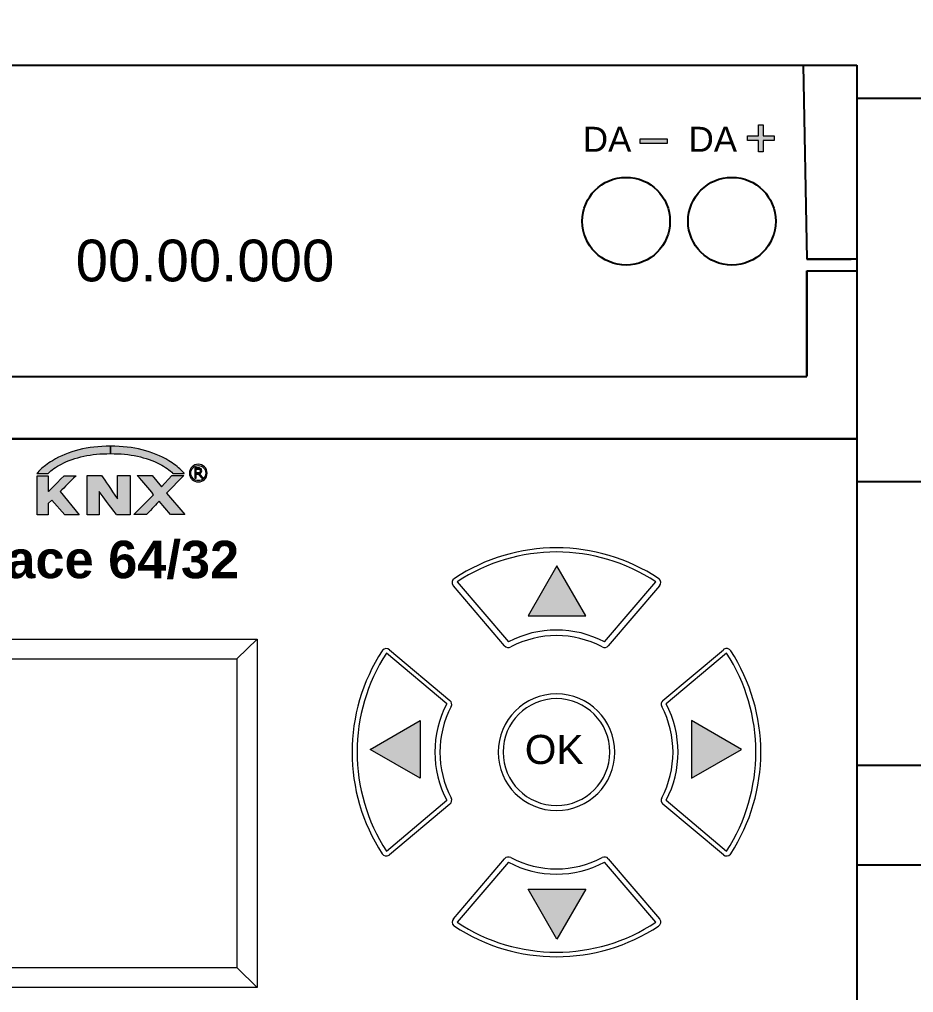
# Model space of a CAD drawing. Header units: millimetres. Extents: x -174 to 283928, y 1291 to 21053.
# Drawn here: x 9796.8 to 9850.5, y 20530.5 to 20588.9 of the extents above; entities that cross this region are included whole.
import ezdxf
from ezdxf.enums import TextEntityAlignment as Align

# ---------------------------------------------------------------- set-up
doc = ezdxf.new("R2010")
doc.units = ezdxf.units.MM
doc.styles.add('Arial Rounded', font='')
doc.styles.get("Standard").update_dxf_attribs({"font": 'arial.ttf'})
doc.styles.get('Arial Rounded').set_extended_font_data('Arial Rounded MT Bold')

# ---------------------------------------------------------------- blocks, each defined once
blk = doc.blocks.new('*U215')
at = {"ltscale": 2}
blk.add_lwpolyline([(0, 20), (0, -20), (840, -20), (840, 20), (0, 20)], dxfattribs=at)
for points in [[(465.234, 3), (481.234, 3, -0.414214), (483.234, 1), (483.234, -1, -0.414214), (481.234, -3), (465.234, -3, -0.414214), (463.234, -1), (463.234, 1, -0.414214)], [(490.234, 3), (506.234, 3, -0.414214), (508.234, 1), (508.234, -1, -0.414214), (506.234, -3), (490.234, -3, -0.414214), (488.234, -1), (488.234, 1, -0.414214)], [(515.234, 3), (531.234, 3, -0.414214), (533.234, 1), (533.234, -1, -0.414214), (531.234, -3), (515.234, -3, -0.414214), (513.234, -1), (513.234, 1, -0.414214)]]:
    blk.add_lwpolyline(points, format="xyb", close=True, dxfattribs=at)
blk = doc.blocks.new('ZDI-DLI_SERIGRAFIA')
h = blk.add_hatch(color=256)
h.dxf.hatch_style = 2
h.paths.add_polyline_path([(74.371, 41.426), (74.371, 40.754), (75.039, 40.754), (75.039, 40.473), (74.371, 40.473), (74.371, 39.806), (74.087, 39.806), (74.087, 40.473), (73.42, 40.473), (73.42, 40.754), (74.087, 40.754), (74.087, 41.426)])
h = blk.add_hatch(color=256)
h.dxf.hatch_style = 2
h.paths.add_polyline_path([(68.604, 40.586), (68.604, 40.305), (66.987, 40.305), (66.987, 40.586)])
h = blk.add_hatch(color=256)
h.dxf.hatch_style = 2
edge = h.paths.add_edge_path()
edge.add_spline(control_points=[(35.177, 21.69), (35.177, 21.69), (35.177, 22.137), (35.177, 22.137), (35.177, 22.137), (35.163, 22.137), (35.163, 22.137), (33.802, 22.137), (32.64, 21.845), (31.682, 21.264), (31.531, 21.176), (31.395, 21.082), (31.269, 20.984), (31.068, 20.834), (30.896, 20.673), (30.755, 20.504), (30.755, 20.504), (31.429, 20.504), (31.429, 20.504), (31.627, 20.707), (31.892, 20.894), (32.228, 21.063), (33.035, 21.482), (34.016, 21.69), (35.166, 21.69), (35.166, 21.69), (35.177, 21.69), (35.177, 21.69)], knot_values=[0, 0, 0, 0, 1, 1, 1, 2, 2, 2, 3, 3, 3, 4, 4, 4, 5, 5, 5, 6, 6, 6, 7, 7, 7, 8, 8, 8, 9, 9, 9, 9], degree=3, periodic=0)
h = blk.add_hatch(color=256)
h.dxf.hatch_style = 2
edge = h.paths.add_edge_path()
edge.add_spline(control_points=[(38.926, 20.504), (38.926, 20.504), (39.602, 20.504), (39.602, 20.504), (39.602, 20.504), (39.595, 20.511), (39.595, 20.511), (39.595, 20.511), (39.555, 20.554), (39.555, 20.554), (39.555, 20.554), (39.442, 20.676), (39.442, 20.676), (39.442, 20.676), (39.423, 20.695), (39.423, 20.695), (39.217, 20.898), (38.967, 21.087), (38.67, 21.264), (37.711, 21.845), (36.552, 22.137), (35.191, 22.137), (35.191, 22.137), (35.177, 22.137), (35.177, 22.137), (35.177, 22.137), (35.177, 21.69), (35.177, 21.69), (35.177, 21.69), (35.189, 21.69), (35.189, 21.69), (36.339, 21.69), (37.319, 21.482), (38.129, 21.063), (38.462, 20.894), (38.728, 20.707), (38.926, 20.504)], knot_values=[0, 0, 0, 0, 1, 1, 1, 2, 2, 2, 3, 3, 3, 4, 4, 4, 5, 5, 5, 6, 6, 6, 7, 7, 7, 8, 8, 8, 9, 9, 9, 10, 10, 10, 11, 11, 11, 12, 12, 12, 12], degree=3, periodic=0)
h = blk.add_hatch(color=256)
h.dxf.hatch_style = 2
edge = h.paths.add_edge_path()
edge.add_spline(control_points=[(40.446, 19.99), (40.301, 19.99), (40.179, 20.041), (40.073, 20.146), (39.969, 20.246), (39.916, 20.368), (39.916, 20.518), (39.916, 20.665), (39.969, 20.793), (40.073, 20.897), (40.18, 20.998), (40.305, 21.049), (40.446, 21.049), (40.592, 21.049), (40.716, 20.999), (40.823, 20.898), (40.925, 20.79), (40.975, 20.663), (40.975, 20.518), (40.975, 20.372), (40.925, 20.247), (40.824, 20.146), (40.718, 20.041), (40.595, 19.99), (40.446, 19.99), (40.446, 19.99), (40.446, 19.99), (40.446, 19.99)], knot_values=[0, 0, 0, 0, 1, 1, 1, 2, 2, 2, 3, 3, 3, 4, 4, 4, 5, 5, 5, 6, 6, 6, 7, 7, 7, 8, 8, 8, 9, 9, 9, 9], degree=3, periodic=0)
edge = h.paths.add_edge_path()
edge.add_spline(control_points=[(40.446, 20.968), (40.325, 20.968), (40.221, 20.926), (40.13, 20.839), (40.042, 20.751), (39.996, 20.644), (39.996, 20.518), (39.996, 20.392), (40.041, 20.289), (40.13, 20.204), (40.22, 20.114), (40.323, 20.07), (40.446, 20.07), (40.574, 20.07), (40.676, 20.113), (40.767, 20.204), (40.853, 20.289), (40.895, 20.393), (40.895, 20.518), (40.895, 20.642), (40.852, 20.75), (40.767, 20.84), (40.676, 20.926), (40.57, 20.968), (40.446, 20.968), (40.446, 20.968), (40.446, 20.968), (40.446, 20.968)], knot_values=[0, 0, 0, 0, 1, 1, 1, 2, 2, 2, 3, 3, 3, 4, 4, 4, 5, 5, 5, 6, 6, 6, 7, 7, 7, 8, 8, 8, 9, 9, 9, 9], degree=3, periodic=0)
h = blk.add_hatch(color=256)
h.dxf.hatch_style = 2
edge = h.paths.add_edge_path()
edge.add_spline(control_points=[(40.76, 20.212), (40.76, 20.212), (40.651, 20.212), (40.651, 20.212), (40.651, 20.212), (40.442, 20.461), (40.442, 20.461), (40.442, 20.461), (40.325, 20.461), (40.325, 20.461), (40.325, 20.461), (40.325, 20.212), (40.325, 20.212), (40.325, 20.212), (40.242, 20.212), (40.242, 20.212), (40.242, 20.212), (40.242, 20.837), (40.242, 20.837), (40.242, 20.837), (40.417, 20.837), (40.417, 20.837), (40.455, 20.837), (40.486, 20.835), (40.512, 20.83), (40.537, 20.825), (40.559, 20.816), (40.58, 20.804), (40.602, 20.789), (40.62, 20.771), (40.632, 20.75), (40.645, 20.728), (40.652, 20.7), (40.652, 20.667), (40.652, 20.622), (40.64, 20.584), (40.618, 20.554), (40.595, 20.524), (40.564, 20.501), (40.524, 20.485), (40.524, 20.485), (40.76, 20.212), (40.76, 20.212)], knot_values=[0, 0, 0, 0, 1, 1, 1, 2, 2, 2, 3, 3, 3, 4, 4, 4, 5, 5, 5, 6, 6, 6, 7, 7, 7, 8, 8, 8, 9, 9, 9, 10, 10, 10, 11, 11, 11, 12, 12, 12, 13, 13, 13, 14, 14, 14, 14], degree=3, periodic=0)
edge = h.paths.add_edge_path()
edge.add_spline(control_points=[(40.565, 20.661), (40.565, 20.679), (40.561, 20.696), (40.555, 20.709), (40.549, 20.723), (40.539, 20.734), (40.524, 20.744), (40.512, 20.752), (40.498, 20.758), (40.481, 20.761), (40.465, 20.764), (40.445, 20.766), (40.423, 20.766), (40.423, 20.766), (40.325, 20.766), (40.325, 20.766), (40.325, 20.766), (40.325, 20.53), (40.325, 20.53), (40.325, 20.53), (40.409, 20.53), (40.409, 20.53), (40.435, 20.53), (40.458, 20.532), (40.478, 20.537), (40.498, 20.541), (40.515, 20.55), (40.528, 20.563), (40.54, 20.574), (40.55, 20.588), (40.555, 20.603), (40.562, 20.618), (40.565, 20.637), (40.565, 20.661)], knot_values=[0, 0, 0, 0, 1, 1, 1, 2, 2, 2, 3, 3, 3, 4, 4, 4, 5, 5, 5, 6, 6, 6, 7, 7, 7, 8, 8, 8, 9, 9, 9, 10, 10, 10, 11, 11, 11, 11], degree=3, periodic=0)
h = blk.add_hatch(color=256)
h.dxf.hatch_style = 2
edge = h.paths.add_edge_path()
edge.add_spline(control_points=[(33.107, 20.365), (33.107, 20.365), (32.39, 20.365), (32.39, 20.365), (31.787, 19.753), (31.467, 19.435), (31.434, 19.408), (31.434, 19.408), (31.434, 20.365), (31.434, 20.365), (31.434, 20.365), (30.764, 20.365), (30.764, 20.365), (30.764, 20.365), (30.764, 18.02), (30.764, 18.02), (30.764, 18.02), (31.434, 18.02), (31.434, 18.02), (31.434, 18.02), (31.434, 18.689), (31.434, 18.689), (31.434, 18.689), (31.661, 18.892), (31.661, 18.892), (31.661, 18.892), (32.438, 18.02), (32.438, 18.02), (32.438, 18.02), (33.298, 18.02), (33.298, 18.02), (33.298, 18.02), (32.151, 19.408), (32.151, 19.408), (32.426, 19.689), (32.736, 19.999), (33.086, 20.343), (33.086, 20.343), (33.107, 20.365), (33.107, 20.365)], knot_values=[0, 0, 0, 0, 1, 1, 1, 2, 2, 2, 3, 3, 3, 4, 4, 4, 5, 5, 5, 6, 6, 6, 7, 7, 7, 8, 8, 8, 9, 9, 9, 10, 10, 10, 11, 11, 11, 12, 12, 12, 13, 13, 13, 13], degree=3, periodic=0)
h = blk.add_hatch(color=256)
h.dxf.hatch_style = 2
edge = h.paths.add_edge_path()
edge.add_spline(control_points=[(34.491, 19.414), (35.177, 18.505), (35.528, 18.041), (35.543, 18.027), (35.543, 18.027), (36.356, 18.027), (36.356, 18.027), (36.356, 18.027), (36.356, 20.37), (36.356, 20.37), (36.356, 20.37), (35.593, 20.37), (35.593, 20.37), (35.593, 20.37), (35.59, 18.983), (35.59, 18.983), (35.189, 19.578), (34.869, 20.04), (34.634, 20.37), (34.634, 20.37), (33.774, 20.37), (33.774, 20.37), (33.774, 20.37), (33.774, 18.027), (33.774, 18.027), (33.774, 18.027), (34.491, 18.027), (34.491, 18.027), (34.491, 18.027), (34.491, 19.414), (34.491, 19.414)], knot_values=[0, 0, 0, 0, 1, 1, 1, 2, 2, 2, 3, 3, 3, 4, 4, 4, 5, 5, 5, 6, 6, 6, 7, 7, 7, 8, 8, 8, 9, 9, 9, 10, 10, 10, 10], degree=3, periodic=0)
h = blk.add_hatch(color=256)
h.dxf.hatch_style = 2
edge = h.paths.add_edge_path()
edge.add_spline(control_points=[(39.581, 20.375), (39.581, 20.375), (38.864, 20.372), (38.864, 20.372), (38.864, 20.372), (38.242, 19.705), (38.242, 19.705), (38.242, 19.705), (37.669, 20.375), (37.669, 20.375), (37.669, 20.375), (36.786, 20.375), (36.786, 20.375), (37.15, 19.985), (37.478, 19.602), (37.764, 19.227), (37.764, 19.227), (36.569, 18.032), (36.569, 18.032), (36.569, 18.032), (37.334, 18.032), (37.334, 18.032), (37.673, 18.386), (37.929, 18.656), (38.098, 18.844), (38.098, 18.844), (38.768, 18.032), (38.768, 18.032), (38.768, 18.032), (39.629, 18.032), (39.629, 18.032), (39.629, 18.032), (38.529, 19.323), (38.529, 19.323), (38.529, 19.323), (39.581, 20.375), (39.581, 20.375)], knot_values=[0, 0, 0, 0, 1, 1, 1, 2, 2, 2, 3, 3, 3, 4, 4, 4, 5, 5, 5, 6, 6, 6, 7, 7, 7, 8, 8, 8, 9, 9, 9, 10, 10, 10, 11, 11, 11, 12, 12, 12, 12], degree=3, periodic=0)
at = {"lineweight": 0}
for p, q in [((74.087, 40.754), (74.087, 41.426)), ((74.087, 41.426), (74.371, 41.426)), ((74.371, 41.426), (74.371, 40.754)), ((66.987, 40.305), (66.987, 40.586)), ((66.987, 40.586), (68.604, 40.586)), ((68.604, 40.305), (66.987, 40.305)), ((68.604, 40.586), (68.604, 40.305)), ((73.42, 40.473), (73.42, 40.754)), ((73.42, 40.754), (74.087, 40.754)), ((74.087, 40.473), (73.42, 40.473)), ((74.087, 39.806), (74.087, 40.473)), ((74.371, 40.754), (75.039, 40.754)), ((75.039, 40.473), (74.371, 40.473)), ((74.371, 40.473), (74.371, 39.806)), ((75.039, 40.754), (75.039, 40.473)), ((74.371, 39.806), (74.087, 39.806))]:
    blk.add_line(p, q, dxfattribs=at)
for points in [[(35.163, 22.137), (33.802, 22.137), (32.64, 21.845), (31.682, 21.264)], [(32.228, 21.063), (33.035, 21.482), (34.016, 21.69), (35.166, 21.69)], [(35.177, 22.137), (35.177, 22.137), (35.163, 22.137), (35.163, 22.137)], [(35.166, 21.69), (35.166, 21.69), (35.177, 21.69), (35.177, 21.69)], [(35.191, 22.137), (35.191, 22.137), (35.177, 22.137), (35.177, 22.137)], [(35.177, 22.137), (35.177, 22.137), (35.177, 21.69), (35.177, 21.69)], [(35.177, 21.69), (35.177, 21.69), (35.177, 22.137), (35.177, 22.137)], [(35.177, 21.69), (35.177, 21.69), (35.189, 21.69), (35.189, 21.69)], [(35.189, 21.69), (36.339, 21.69), (37.319, 21.482), (38.129, 21.063)], [(38.67, 21.264), (37.711, 21.845), (36.552, 22.137), (35.191, 22.137)], [(31.682, 21.264), (31.531, 21.176), (31.395, 21.082), (31.269, 20.984)], [(31.429, 20.504), (31.627, 20.707), (31.892, 20.894), (32.228, 21.063)], [(38.129, 21.063), (38.462, 20.894), (38.728, 20.707), (38.926, 20.504)], [(39.423, 20.695), (39.217, 20.898), (38.967, 21.087), (38.67, 21.264)], [(31.269, 20.984), (31.068, 20.834), (30.896, 20.673), (30.755, 20.504)], [(30.755, 20.504), (30.755, 20.504), (31.429, 20.504), (31.429, 20.504)], [(38.926, 20.504), (38.926, 20.504), (39.602, 20.504), (39.602, 20.504)], [(39.442, 20.676), (39.442, 20.676), (39.423, 20.695), (39.423, 20.695)], [(39.555, 20.554), (39.555, 20.554), (39.442, 20.676), (39.442, 20.676)], [(39.595, 20.511), (39.595, 20.511), (39.555, 20.554), (39.555, 20.554)], [(39.602, 20.504), (39.602, 20.504), (39.595, 20.511), (39.595, 20.511)]]:
    blk.add_open_spline(points, degree=3, dxfattribs=at)
for points, knots in [([(40.446, 19.99), (40.301, 19.99), (40.179, 20.041), (40.073, 20.146), (39.969, 20.246), (39.916, 20.368), (39.916, 20.518), (39.916, 20.665), (39.969, 20.793), (40.073, 20.897), (40.18, 20.998), (40.305, 21.049), (40.446, 21.049), (40.592, 21.049), (40.716, 20.999), (40.823, 20.898), (40.925, 20.79), (40.975, 20.663), (40.975, 20.518), (40.975, 20.372), (40.925, 20.247), (40.824, 20.146), (40.718, 20.041), (40.595, 19.99), (40.446, 19.99), (40.446, 19.99), (40.446, 19.99), (40.446, 19.99)], [0, 0, 0, 0, 1, 1, 1, 2, 2, 2, 3, 3, 3, 4, 4, 4, 5, 5, 5, 6, 6, 6, 7, 7, 7, 8, 8, 8, 9, 9, 9, 9]), ([(40.446, 20.968), (40.325, 20.968), (40.221, 20.926), (40.13, 20.839), (40.042, 20.751), (39.996, 20.644), (39.996, 20.518), (39.996, 20.392), (40.041, 20.289), (40.13, 20.204), (40.22, 20.114), (40.323, 20.07), (40.446, 20.07), (40.574, 20.07), (40.676, 20.113), (40.767, 20.204), (40.853, 20.289), (40.895, 20.393), (40.895, 20.518), (40.895, 20.642), (40.852, 20.75), (40.767, 20.84), (40.676, 20.926), (40.57, 20.968), (40.446, 20.968), (40.446, 20.968), (40.446, 20.968), (40.446, 20.968)], [0, 0, 0, 0, 1, 1, 1, 2, 2, 2, 3, 3, 3, 4, 4, 4, 5, 5, 5, 6, 6, 6, 7, 7, 7, 8, 8, 8, 9, 9, 9, 9]), ([(40.76, 20.212), (40.76, 20.212), (40.651, 20.212), (40.651, 20.212), (40.651, 20.212), (40.442, 20.461), (40.442, 20.461), (40.442, 20.461), (40.325, 20.461), (40.325, 20.461), (40.325, 20.461), (40.325, 20.212), (40.325, 20.212), (40.325, 20.212), (40.242, 20.212), (40.242, 20.212), (40.242, 20.212), (40.242, 20.837), (40.242, 20.837), (40.242, 20.837), (40.417, 20.837), (40.417, 20.837), (40.455, 20.837), (40.486, 20.835), (40.512, 20.83), (40.537, 20.825), (40.559, 20.816), (40.58, 20.804), (40.602, 20.789), (40.62, 20.771), (40.632, 20.75), (40.645, 20.728), (40.652, 20.7), (40.652, 20.667), (40.652, 20.622), (40.64, 20.584), (40.618, 20.554), (40.595, 20.524), (40.564, 20.501), (40.524, 20.485), (40.524, 20.485), (40.76, 20.212), (40.76, 20.212)], [0, 0, 0, 0, 1, 1, 1, 2, 2, 2, 3, 3, 3, 4, 4, 4, 5, 5, 5, 6, 6, 6, 7, 7, 7, 8, 8, 8, 9, 9, 9, 10, 10, 10, 11, 11, 11, 12, 12, 12, 13, 13, 13, 14, 14, 14, 14]), ([(40.565, 20.661), (40.565, 20.679), (40.561, 20.696), (40.555, 20.709), (40.549, 20.723), (40.539, 20.734), (40.524, 20.744), (40.512, 20.752), (40.498, 20.758), (40.481, 20.761), (40.465, 20.764), (40.445, 20.766), (40.423, 20.766), (40.423, 20.766), (40.325, 20.766), (40.325, 20.766), (40.325, 20.766), (40.325, 20.53), (40.325, 20.53), (40.325, 20.53), (40.409, 20.53), (40.409, 20.53), (40.435, 20.53), (40.458, 20.532), (40.478, 20.537), (40.498, 20.541), (40.515, 20.55), (40.528, 20.563), (40.54, 20.574), (40.55, 20.588), (40.555, 20.603), (40.562, 20.618), (40.565, 20.637), (40.565, 20.661)], [0, 0, 0, 0, 1, 1, 1, 2, 2, 2, 3, 3, 3, 4, 4, 4, 5, 5, 5, 6, 6, 6, 7, 7, 7, 8, 8, 8, 9, 9, 9, 10, 10, 10, 11, 11, 11, 11]), ([(33.107, 20.365), (33.107, 20.365), (32.39, 20.365), (32.39, 20.365), (31.787, 19.753), (31.467, 19.435), (31.434, 19.408), (31.434, 19.408), (31.434, 20.365), (31.434, 20.365), (31.434, 20.365), (30.764, 20.365), (30.764, 20.365), (30.764, 20.365), (30.764, 18.02), (30.764, 18.02), (30.764, 18.02), (31.434, 18.02), (31.434, 18.02), (31.434, 18.02), (31.434, 18.689), (31.434, 18.689), (31.434, 18.689), (31.661, 18.892), (31.661, 18.892), (31.661, 18.892), (32.438, 18.02), (32.438, 18.02), (32.438, 18.02), (33.298, 18.02), (33.298, 18.02), (33.298, 18.02), (32.151, 19.408), (32.151, 19.408), (32.426, 19.689), (32.736, 19.999), (33.086, 20.343), (33.086, 20.343), (33.107, 20.365), (33.107, 20.365)], [0, 0, 0, 0, 1, 1, 1, 2, 2, 2, 3, 3, 3, 4, 4, 4, 5, 5, 5, 6, 6, 6, 7, 7, 7, 8, 8, 8, 9, 9, 9, 10, 10, 10, 11, 11, 11, 12, 12, 12, 13, 13, 13, 13]), ([(34.491, 19.414), (35.177, 18.505), (35.528, 18.041), (35.543, 18.027), (35.543, 18.027), (36.356, 18.027), (36.356, 18.027), (36.356, 18.027), (36.356, 20.37), (36.356, 20.37), (36.356, 20.37), (35.593, 20.37), (35.593, 20.37), (35.593, 20.37), (35.59, 18.983), (35.59, 18.983), (35.189, 19.578), (34.869, 20.04), (34.634, 20.37), (34.634, 20.37), (33.774, 20.37), (33.774, 20.37), (33.774, 20.37), (33.774, 18.027), (33.774, 18.027), (33.774, 18.027), (34.491, 18.027), (34.491, 18.027), (34.491, 18.027), (34.491, 19.414), (34.491, 19.414)], [0, 0, 0, 0, 1, 1, 1, 2, 2, 2, 3, 3, 3, 4, 4, 4, 5, 5, 5, 6, 6, 6, 7, 7, 7, 8, 8, 8, 9, 9, 9, 10, 10, 10, 10]), ([(39.581, 20.375), (39.581, 20.375), (38.864, 20.372), (38.864, 20.372), (38.864, 20.372), (38.242, 19.705), (38.242, 19.705), (38.242, 19.705), (37.669, 20.375), (37.669, 20.375), (37.669, 20.375), (36.786, 20.375), (36.786, 20.375), (37.15, 19.985), (37.478, 19.602), (37.764, 19.227), (37.764, 19.227), (36.569, 18.032), (36.569, 18.032), (36.569, 18.032), (37.334, 18.032), (37.334, 18.032), (37.673, 18.386), (37.929, 18.656), (38.098, 18.844), (38.098, 18.844), (38.768, 18.032), (38.768, 18.032), (38.768, 18.032), (39.629, 18.032), (39.629, 18.032), (39.629, 18.032), (38.529, 19.323), (38.529, 19.323), (38.529, 19.323), (39.581, 20.375), (39.581, 20.375)], [0, 0, 0, 0, 1, 1, 1, 2, 2, 2, 3, 3, 3, 4, 4, 4, 5, 5, 5, 6, 6, 6, 7, 7, 7, 8, 8, 8, 9, 9, 9, 10, 10, 10, 11, 11, 11, 12, 12, 12, 12])]:
    blk.add_open_spline(points, degree=3, knots=knots, dxfattribs=at)
for p in [(63.542, 39.806), (69.892, 39.806)]:
    blk.add_text('DA', height=1.5).set_placement(p)
at = {"style": 'Arial Rounded'}
blk.add_text('DALIBOX Interface 64/32', height=2.25, dxfattribs=at).set_placement((6.046, 14.213))
blk = doc.blocks.new('ZDI-DLI_ENVOLVENTE')
for points in [[(63.712, 11.963), (61.98, 14.963), (60.248, 11.963)], [(53.763, 2.206), (50.763, 3.938), (53.763, 5.67)], [(70.066, 2.206), (73.066, 3.938), (70.066, 5.67)], [(63.712, -4.439), (61.98, -7.439), (60.248, -4.439)]]:
    blk.add_hatch(color=256).paths.add_polyline_path(points)
for p, q in [((0, 45), (80, 45)), ((80, 45), (80, -45))]:
    blk.add_line(p, q)
at = {"lineweight": 25}
for p, q in [((76.779, 45), (76.982, 33.363)), ((76.982, 33.363), (79.654, 33.363)), ((80, 33.363), (76.982, 33.363)), ((76.986, 32.656), (80, 32.656)), ((76.986, 26.314), (76.986, 32.656)), ((76.986, 32.623), (76.986, 26.352)), ((77.023, 32.656), (79.654, 32.656)), ((4.01, 26.314), (76.986, 26.314)), ((4.061, 26.314), (76.935, 26.314))]:
    blk.add_line(p, q, dxfattribs=at)
at = {"lineweight": 0}
for p, q in [((61.98, 14.963), (60.248, 11.963)), ((63.712, 11.963), (61.98, 14.963)), ((60.248, 11.963), (63.712, 11.963)), ((50.763, 3.938), (53.763, 5.67)), ((53.763, 5.67), (53.763, 2.206)), ((73.066, 3.938), (70.066, 5.67)), ((70.066, 5.67), (70.066, 2.206)), ((53.763, 2.206), (50.763, 3.938)), ((70.066, 2.206), (73.066, 3.938)), ((61.98, -7.439), (60.248, -4.439)), ((60.248, -4.439), (63.712, -4.439)), ((63.712, -4.439), (61.98, -7.439))]:
    blk.add_line(p, q, dxfattribs=at)
at = {"lineweight": 18}
for p, q in [((58.842, 10.159), (55.763, 13.758)), ((55.991, 13.998), (59.07, 10.388)), ((64.842, 10.388), (67.921, 13.998)), ((68.149, 13.758), (65.07, 10.159)), ((5.527, 10.56), (43.979, 10.56)), ((42.779, 9.389), (43.979, 10.56)), ((43.979, 10.56), (43.979, -10.348)), ((42.779, 9.364), (6.727, 9.364)), ((42.779, -9.178), (42.779, 9.389)), ((55.368, 6.671), (51.741, 9.725)), ((51.933, 9.924), (55.561, 6.88)), ((68.351, 6.88), (71.978, 9.924)), ((72.171, 9.725), (68.544, 6.671)), ((51.741, -2.163), (55.368, 0.89)), ((55.561, 0.658), (51.933, -2.385)), ((71.978, -2.385), (68.351, 0.658)), ((68.544, 0.89), (72.171, -2.163)), ((55.763, -6.219), (58.842, -2.621)), ((59.07, -2.826), (55.991, -6.436)), ((67.921, -6.436), (64.842, -2.826)), ((65.07, -2.621), (68.149, -6.219)), ((6.727, -9.152), (42.779, -9.152)), ((42.779, -9.178), (43.979, -10.348)), ((43.979, -10.348), (5.527, -10.348))]:
    blk.add_line(p, q, dxfattribs=at)
for centre in [(66.141, 35.638), (72.491, 35.638)]:
    blk.add_circle(centre, 2.633)
at = {"lineweight": 25}
for points in [[(80, 22.57), (80, 22.57), (0, 22.57), (0, 22.57)], [(0, 22.57), (0, 22.57), (80, 22.57), (80, 22.57)]]:
    blk.add_open_spline(points, degree=3, dxfattribs=at)
at = {"lineweight": 18}
for points in [[(68.086, 14.203), (64.365, 16.648), (59.547, 16.648), (55.826, 14.203)], [(67.921, 13.998), (64.302, 16.385), (59.609, 16.385), (55.991, 13.998)], [(64.842, 10.388), (63.037, 11.344), (60.875, 11.344), (59.07, 10.388)], [(64.702, 10.089), (62.983, 10.996), (60.928, 10.996), (59.21, 10.089)], [(58.842, 10.159), (58.933, 10.053), (59.086, 10.024), (59.21, 10.089)], [(64.702, 10.089), (64.826, 10.024), (64.979, 10.053), (65.07, 10.159)], [(51.489, 9.858), (49.08, 6.156), (49.08, 1.382), (51.489, -2.319)], [(51.741, 9.725), (49.396, 6.109), (49.396, 1.453), (51.741, -2.163)], [(72.171, -2.163), (74.515, 1.453), (74.515, 6.109), (72.171, 9.725)], [(72.422, -2.319), (74.831, 1.382), (74.831, 6.156), (72.422, 9.858)], [(55.368, 6.671), (54.418, 4.861), (54.418, 2.7), (55.368, 0.89)], [(55.633, 6.511), (54.73, 4.795), (54.73, 2.744), (55.633, 1.028)], [(55.633, 6.511), (55.699, 6.636), (55.669, 6.789), (55.561, 6.88)], [(68.351, 6.88), (68.243, 6.789), (68.212, 6.636), (68.278, 6.511)], [(68.278, 1.028), (69.182, 2.744), (69.182, 4.795), (68.278, 6.511)], [(68.544, 0.89), (69.493, 2.7), (69.493, 4.861), (68.544, 6.671)], [(55.561, 0.658), (55.669, 0.749), (55.699, 0.903), (55.633, 1.028)], [(68.278, 1.028), (68.212, 0.903), (68.243, 0.749), (68.351, 0.658)], [(59.21, -2.551), (59.086, -2.485), (58.933, -2.514), (58.842, -2.621)], [(59.07, -2.826), (60.875, -3.782), (63.037, -3.782), (64.842, -2.826)], [(59.21, -2.551), (60.928, -3.457), (62.983, -3.457), (64.702, -2.551)], [(65.07, -2.621), (64.979, -2.514), (64.826, -2.485), (64.702, -2.551)], [(55.826, -6.665), (59.547, -9.11), (64.365, -9.11), (68.086, -6.665)], [(55.991, -6.436), (59.609, -8.823), (64.302, -8.823), (67.921, -6.436)]]:
    blk.add_open_spline(points, degree=3, dxfattribs=at)
for points, knots in [([(55.826, 14.203), (55.687, 14.112), (55.649, 13.926), (55.74, 13.788), (55.747, 13.777), (55.754, 13.767), (55.763, 13.758)], [0, 0, 0, 0, 1, 1, 1, 2, 2, 2, 2]), ([(68.149, 13.758), (68.257, 13.884), (68.242, 14.073), (68.116, 14.181), (68.106, 14.189), (68.096, 14.196), (68.086, 14.203)], [0, 0, 0, 0, 1, 1, 1, 2, 2, 2, 2]), ([(51.933, 9.924), (51.806, 10.03), (51.617, 10.014), (51.511, 9.887), (51.503, 9.878), (51.496, 9.868), (51.489, 9.858)], [0, 0, 0, 0, 1, 1, 1, 2, 2, 2, 2]), ([(72.422, 9.858), (72.332, 9.997), (72.146, 10.036), (72.007, 9.946), (71.997, 9.939), (71.987, 9.932), (71.978, 9.924)], [0, 0, 0, 0, 1, 1, 1, 2, 2, 2, 2]), ([(58.456, 3.769), (58.456, 5.702), (60.023, 7.269), (61.956, 7.269), (63.889, 7.269), (65.456, 5.702), (65.456, 3.769), (65.456, 1.836), (63.889, 0.269), (61.956, 0.269), (60.023, 0.269), (58.456, 1.836), (58.456, 3.769), (58.456, 3.769), (58.456, 3.769), (58.456, 3.769)], [0, 0, 0, 0, 1, 1, 1, 2, 2, 2, 3, 3, 3, 4, 4, 4, 5, 5, 5, 5]), ([(58.752, 3.781), (58.752, 5.551), (60.187, 6.986), (61.957, 6.986), (63.727, 6.986), (65.161, 5.551), (65.161, 3.781), (65.161, 2.011), (63.727, 0.576), (61.957, 0.576), (60.187, 0.576), (58.752, 2.011), (58.752, 3.781), (58.752, 3.781), (58.752, 3.781), (58.752, 3.781)], [0, 0, 0, 0, 1, 1, 1, 2, 2, 2, 3, 3, 3, 4, 4, 4, 5, 5, 5, 5]), ([(51.489, -2.319), (51.579, -2.458), (51.765, -2.497), (51.904, -2.407), (51.914, -2.4), (51.924, -2.393), (51.933, -2.385)], [0, 0, 0, 0, 1, 1, 1, 2, 2, 2, 2]), ([(71.978, -2.385), (72.105, -2.492), (72.294, -2.475), (72.401, -2.348), (72.409, -2.339), (72.416, -2.329), (72.422, -2.319)], [0, 0, 0, 0, 1, 1, 1, 2, 2, 2, 2]), ([(55.763, -6.219), (55.655, -6.345), (55.67, -6.534), (55.796, -6.642), (55.805, -6.65), (55.815, -6.658), (55.826, -6.665)], [0, 0, 0, 0, 1, 1, 1, 2, 2, 2, 2]), ([(68.086, -6.665), (68.224, -6.574), (68.263, -6.388), (68.172, -6.249), (68.165, -6.239), (68.157, -6.229), (68.149, -6.219)], [0, 0, 0, 0, 1, 1, 1, 2, 2, 2, 2])]:
    blk.add_open_spline(points, degree=3, knots=knots, dxfattribs=at)
blk.add_text('OK', height=1.7484).set_placement((60.054, 3.063))
blk = doc.blocks.new('ZDI-DLI_ATT_DEF')
blk.add_wipeout([(0, 45), (80, 45), (80, -45), (0, -45)])
for name in ['ZDI-DLI_ENVOLVENTE', 'ZDI-DLI_SERIGRAFIA']:
    blk.add_blockref(name, (0, 0))
at = {"color": 3, "flags": 2}
blk.add_attdef('REFERENCE', text='', height=2.5, dxfattribs=at).set_placement((40.498, 35.586), align=Align.CENTER)
at = {"color": 3}
blk.add_attdef('PHYSICAL_ADD.', text='', height=2.5, dxfattribs=at).set_placement((40.85, 32.03), align=Align.CENTER)

msp = doc.modelspace()

# ---------------------------------------------------------------- linework, layer by layer
at = {"layer": 'Defpoints', "color": 6}
msp.add_lwpolyline([(10161.853, 20584.172), (9321.853, 20584.172), (9321.853, 20614.172), (10161.853, 20614.172)], close=True, dxfattribs=at)

# ---------------------------------------------------------------- block references
at = {"color": 1}
msp.add_blockref('*U215', (9321.853, 20541.172), dxfattribs=at)

# ---------------------------------------------------------------- next in the draw order: block references
ref = msp.add_blockref('ZDI-DLI_ATT_DEF', (9767.087, 20541.172))
ref.add_attrib('PHYSICAL_ADD.', '00.00.000', dxfattribs={"color": 3, "height": 2.5}).set_placement((9807.937, 20573.202), align=Align.CENTER)

doc.saveas('drawing.dxf')
